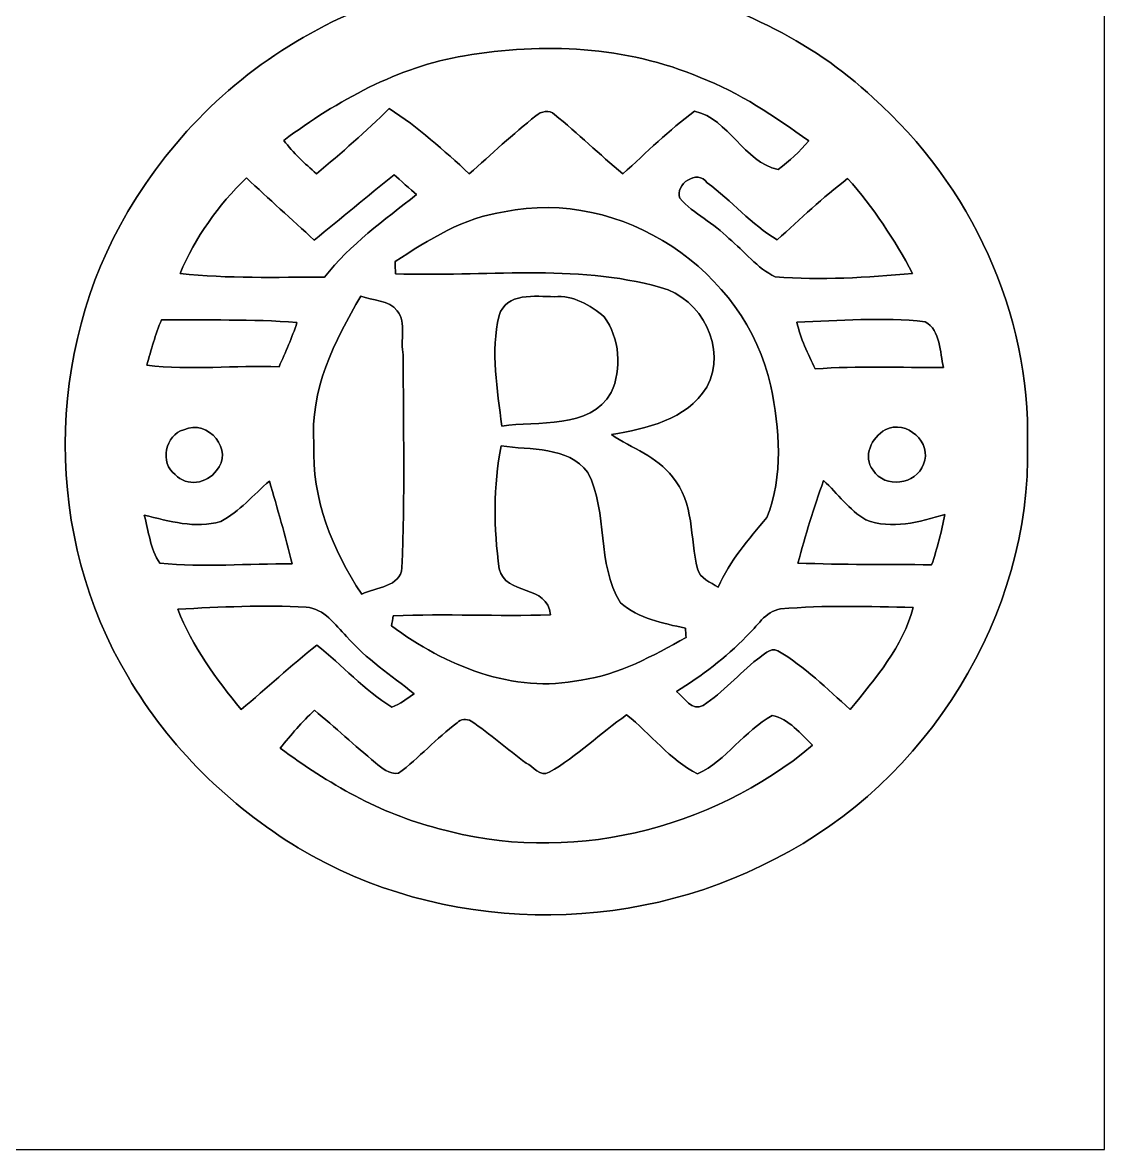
# Model space of a CAD drawing. Header units: centimetres. Extents: x -16.8 to 16.8, y -16.7 to 16.7.
# Drawn here: x 6.92 to 16.77, y -16.67 to -6.41 of the extents above; entities that cross this region are included whole.
import ezdxf

# ---------------------------------------------------------------- set-up
doc = ezdxf.new("R2010")
doc.units = ezdxf.units.CM
doc.header["$MEASUREMENT"] = 0
doc.layers.add('Layer 1', color=7, linetype='Continuous')

msp = doc.modelspace()

# ---------------------------------------------------------------- linework, layer by layer
at = {"layer": 'Layer 1', "color": 7}
for points, knots in [([(-16.77458, 16.66875), (-16.77458, 16.66875), (16.77458, 16.66875), (16.77458, 16.66875), (16.77458, 16.66875), (16.77458, 16.66875), (16.77458, -16.66875), (16.77458, -16.66875), (16.77458, -16.66875), (16.77458, -16.66875), (-16.77458, -16.66875), (-16.77458, -16.66875), (-16.77458, -16.66875), (-16.77458, -16.66875), (-16.77458, 16.66875), (-16.77458, 16.66875), (-16.77458, 16.66875), (-16.77458, 16.66875), (-16.77458, 16.66875), (-16.77458, 16.66875)], [0, 0, 0, 0, 0.16666667, 0.16666667, 0.16666667, 0.16666667, 0.33333333, 0.33333333, 0.33333333, 0.33333333, 0.5, 0.5, 0.5, 0.5, 0.66666667, 0.66666667, 0.66666667, 0.66666667, 1, 1, 1, 1]), ([(11.53407, -3.53025), (11.18094, -3.57858), (10.89272, -3.87526), (10.81405, -4.21675), (10.81405, -4.21675), (10.79288, -4.44571), (10.84192, -4.67501), (10.93752, -4.88244), (10.93752, -4.88244), (10.668, -5.2003), (10.81052, -5.64409), (10.77383, -6.02262), (10.77383, -6.02262), (10.38648, -6.17255), (9.9755, -6.26674), (9.61178, -6.47277), (9.61178, -6.47277), (8.896, -6.84918), (8.29204, -7.43303), (7.88388, -8.13117), (7.88388, -8.13117), (7.12541, -9.40364), (7.11906, -11.09486), (7.88494, -12.36557), (7.88494, -12.36557), (8.25676, -13.00621), (8.80392, -13.53679), (9.43328, -13.92273), (9.43328, -13.92273), (10.73326, -14.70448), (12.44, -14.73165), (13.77668, -14.02362), (13.77668, -14.02362), (15.15992, -13.3223), (16.11101, -11.80712), (16.07432, -10.24819), (16.07432, -10.24819), (16.10289, -9.05616), (15.55538, -7.88423), (14.66991, -7.09612), (14.66991, -7.09612), (14.09876, -6.55426), (13.36322, -6.23817), (12.61639, -6.02333), (12.61639, -6.02333), (12.61145, -5.68713), (12.61427, -5.34811), (12.54584, -5.01791), (12.54584, -5.01791), (12.48551, -4.72123), (12.59593, -4.42278), (12.55959, -4.12468), (12.55959, -4.12468), (12.42554, -3.71228), (11.96199, -3.43147), (11.53407, -3.53025), (11.53407, -3.53025), (11.53407, -3.53025), (11.53407, -3.53025), (11.53407, -3.53025)], [0, 0, 0, 0, 0.0625, 0.0625, 0.0625, 0.0625, 0.125, 0.125, 0.125, 0.125, 0.1875, 0.1875, 0.1875, 0.1875, 0.25, 0.25, 0.25, 0.25, 0.3125, 0.3125, 0.3125, 0.3125, 0.375, 0.375, 0.375, 0.375, 0.4375, 0.4375, 0.4375, 0.4375, 0.5, 0.5, 0.5, 0.5, 0.5625, 0.5625, 0.5625, 0.5625, 0.625, 0.625, 0.625, 0.625, 0.6875, 0.6875, 0.6875, 0.6875, 0.75, 0.75, 0.75, 0.75, 0.8125, 0.8125, 0.8125, 0.8125, 0.875, 0.875, 0.875, 0.875, 1, 1, 1, 1]), ([(10.94811, -6.7123), (11.66248, -6.59024), (12.41989, -6.62411), (13.09335, -6.90915), (13.09335, -6.90915), (13.45318, -7.04568), (13.77033, -7.26616), (14.08254, -7.487), (14.08254, -7.487), (13.99857, -7.58261), (13.90615, -7.67151), (13.80384, -7.747), (13.80384, -7.747), (13.48846, -7.67962), (13.35722, -7.28945), (13.04325, -7.21607), (13.04325, -7.21607), (12.81007, -7.38752), (12.60581, -7.59425), (12.3892, -7.78545), (12.3892, -7.78545), (12.17718, -7.61153), (11.98104, -7.41856), (11.76831, -7.24641), (11.76831, -7.24641), (11.71928, -7.19737), (11.64484, -7.21819), (11.59863, -7.2584), (11.59863, -7.2584), (11.38731, -7.42421), (11.19258, -7.60942), (10.99079, -7.78581), (10.99079, -7.78581), (10.76007, -7.57343), (10.52689, -7.36177), (10.26231, -7.19208), (10.26231, -7.19208), (10.05029, -7.39951), (9.82909, -7.59742), (9.60049, -7.78616), (9.60049, -7.78616), (9.49254, -7.69338), (9.38777, -7.59566), (9.30169, -7.48206), (9.30169, -7.48206), (9.79205, -7.12047), (10.33956, -6.81284), (10.94811, -6.7123)], [0, 0, 0, 0, 0.07692308, 0.07692308, 0.07692308, 0.07692308, 0.15384615, 0.15384615, 0.15384615, 0.15384615, 0.23076923, 0.23076923, 0.23076923, 0.23076923, 0.30769231, 0.30769231, 0.30769231, 0.30769231, 0.38461538, 0.38461538, 0.38461538, 0.38461538, 0.46153846, 0.46153846, 0.46153846, 0.46153846, 0.53846154, 0.53846154, 0.53846154, 0.53846154, 0.61538462, 0.61538462, 0.61538462, 0.61538462, 0.69230769, 0.69230769, 0.69230769, 0.69230769, 0.76923077, 0.76923077, 0.76923077, 0.76923077, 0.84615385, 0.84615385, 0.84615385, 0.84615385, 1, 1, 1, 1]), ([(9.57968, -8.38976), (9.82521, -8.19538), (10.06052, -7.9883), (10.30746, -7.79604), (10.30746, -7.79604), (10.35826, -7.84084), (10.45951, -7.93115), (10.51031, -7.97631), (10.51031, -7.97631), (10.21609, -8.2102), (9.90706, -8.42751), (9.67352, -8.72772), (9.67352, -8.72772), (9.23466, -8.72702), (8.7944, -8.74254), (8.35766, -8.6935), (8.35766, -8.6935), (8.49489, -8.36648), (8.70761, -8.07014), (8.96161, -7.82391), (8.96161, -7.82391), (9.16587, -8.01441), (9.37401, -8.20067), (9.57968, -8.38976)], [0, 0, 0, 0, 0.14285714, 0.14285714, 0.14285714, 0.14285714, 0.28571429, 0.28571429, 0.28571429, 0.28571429, 0.42857143, 0.42857143, 0.42857143, 0.42857143, 0.57142857, 0.57142857, 0.57142857, 0.57142857, 0.71428571, 0.71428571, 0.71428571, 0.71428571, 1, 1, 1, 1]), ([(12.90708, -8.00982), (12.86157, -7.88458), (13.06865, -7.73748), (13.15861, -7.868), (13.15861, -7.868), (13.37874, -8.0324), (13.55972, -8.24583), (13.79608, -8.38906), (13.79608, -8.38906), (14.00316, -8.19538), (14.21024, -8.00171), (14.43637, -7.83026), (14.43637, -7.83026), (14.67203, -8.08919), (14.86217, -8.38659), (15.02798, -8.69456), (15.02798, -8.69456), (14.61276, -8.7316), (14.19331, -8.75559), (13.77774, -8.72525), (13.77774, -8.72525), (13.61193, -8.64658), (13.49551, -8.49066), (13.35511, -8.37565), (13.35511, -8.37565), (13.21964, -8.2363), (13.0369, -8.15269), (12.90708, -8.00982)], [0, 0, 0, 0, 0.125, 0.125, 0.125, 0.125, 0.25, 0.25, 0.25, 0.25, 0.375, 0.375, 0.375, 0.375, 0.5, 0.5, 0.5, 0.5, 0.625, 0.625, 0.625, 0.625, 0.75, 0.75, 0.75, 0.75, 1, 1, 1, 1]), ([(11.31041, -8.13364), (12.37121, -7.90716), (13.50821, -8.66634), (13.73611, -9.71903), (13.73611, -9.71903), (13.81936, -10.10955), (13.85182, -10.53747), (13.70012, -10.91565), (13.70012, -10.91565), (13.53502, -11.11497), (13.36287, -11.30864), (13.25845, -11.5503), (13.25845, -11.5503), (13.19036, -11.50338), (13.08911, -11.47304), (13.07006, -11.38273), (13.07006, -11.38273), (12.99669, -11.10439), (13.04396, -10.7763), (12.84076, -10.54559), (12.84076, -10.54559), (12.70176, -10.3572), (12.47175, -10.28665), (12.28478, -10.16071), (12.28478, -10.16071), (12.60475, -10.1025), (12.96458, -10.03053), (13.15297, -9.72996), (13.15297, -9.72996), (13.34417, -9.37683), (13.10922, -8.92175), (12.7321, -8.82121), (12.7321, -8.82121), (11.94823, -8.59966), (11.12132, -8.72807), (10.31875, -8.69632), (10.31875, -8.69632), (10.3184, -8.66846), (10.31734, -8.61307), (10.31663, -8.5852), (10.31663, -8.5852), (10.62284, -8.38623), (10.93964, -8.18339), (11.31041, -8.13364)], [0, 0, 0, 0, 0.08333333, 0.08333333, 0.08333333, 0.08333333, 0.16666667, 0.16666667, 0.16666667, 0.16666667, 0.25, 0.25, 0.25, 0.25, 0.33333333, 0.33333333, 0.33333333, 0.33333333, 0.41666667, 0.41666667, 0.41666667, 0.41666667, 0.5, 0.5, 0.5, 0.5, 0.58333333, 0.58333333, 0.58333333, 0.58333333, 0.66666667, 0.66666667, 0.66666667, 0.66666667, 0.75, 0.75, 0.75, 0.75, 0.83333333, 0.83333333, 0.83333333, 0.83333333, 1, 1, 1, 1]), ([(10.00478, -8.89952), (10.1032, -8.94503), (10.26231, -8.93057), (10.33498, -9.03252), (10.33498, -9.03252), (10.42352, -9.14471), (10.35826, -9.30698), (10.39001, -9.43539), (10.39001, -9.43539), (10.38966, -10.08098), (10.40765, -10.72762), (10.37802, -11.37285), (10.37802, -11.37285), (10.36743, -11.54818), (10.13883, -11.54889), (10.01219, -11.61309), (10.01219, -11.61309), (9.74407, -11.21022), (9.55569, -10.74032), (9.57756, -10.2489), (9.57756, -10.2489), (9.53629, -9.75924), (9.76312, -9.30734), (10.00478, -8.89952)], [0, 0, 0, 0, 0.14285714, 0.14285714, 0.14285714, 0.14285714, 0.28571429, 0.28571429, 0.28571429, 0.28571429, 0.42857143, 0.42857143, 0.42857143, 0.42857143, 0.57142857, 0.57142857, 0.57142857, 0.57142857, 0.71428571, 0.71428571, 0.71428571, 0.71428571, 1, 1, 1, 1]), ([(11.26314, -9.07768), (11.32487, -8.86601), (11.59581, -8.90199), (11.76443, -8.90588), (11.76443, -8.90588), (11.93906, -8.88859), (12.09111, -8.98207), (12.22057, -9.0872), (12.22057, -9.0872), (12.35816, -9.27876), (12.38638, -9.56381), (12.28231, -9.77724), (12.28231, -9.77724), (12.09005, -10.1219), (11.61239, -10.03053), (11.28748, -10.08345), (11.28748, -10.08345), (11.24691, -9.75289), (11.1827, -9.4047), (11.26314, -9.07768)], [0, 0, 0, 0, 0.16666667, 0.16666667, 0.16666667, 0.16666667, 0.33333333, 0.33333333, 0.33333333, 0.33333333, 0.5, 0.5, 0.5, 0.5, 0.66666667, 0.66666667, 0.66666667, 0.66666667, 1, 1, 1, 1]), ([(8.18938, -9.11472), (8.60002, -9.12178), (9.01241, -9.10661), (9.42234, -9.14118), (9.42234, -9.14118), (9.37719, -9.27876), (9.31827, -9.4107), (9.25971, -9.54264), (9.25971, -9.54264), (8.85825, -9.53064), (8.45397, -9.57439), (8.05462, -9.52994), (8.05462, -9.52994), (8.09413, -9.38918), (8.13329, -9.24913), (8.18938, -9.11472)], [0, 0, 0, 0, 0.2, 0.2, 0.2, 0.2, 0.4, 0.4, 0.4, 0.4, 0.6, 0.6, 0.6, 0.6, 1, 1, 1, 1]), ([(13.97353, -9.13589), (14.36158, -9.12354), (14.75387, -9.09038), (15.14122, -9.13271), (15.14122, -9.13271), (15.28657, -9.2142), (15.27246, -9.41176), (15.30985, -9.54899), (15.30985, -9.54899), (14.91968, -9.55252), (14.5288, -9.53276), (14.14004, -9.56275), (14.14004, -9.56275), (14.07301, -9.42446), (14.0081, -9.28582), (13.97353, -9.13589)], [0, 0, 0, 0, 0.2, 0.2, 0.2, 0.2, 0.4, 0.4, 0.4, 0.4, 0.6, 0.6, 0.6, 0.6, 1, 1, 1, 1]), ([(8.39188, -10.11802), (8.61413, -10.00689), (8.85578, -10.31381), (8.68892, -10.48808), (8.68892, -10.48808), (8.60284, -10.60944), (8.41939, -10.63801), (8.31427, -10.52477), (8.31427, -10.52477), (8.17139, -10.42494), (8.22184, -10.15682), (8.39188, -10.11802)], [0, 0, 0, 0, 0.25, 0.25, 0.25, 0.25, 0.5, 0.5, 0.5, 0.5, 1, 1, 1, 1]), ([(14.77821, -10.11626), (14.97154, -10.01713), (15.21354, -10.23796), (15.12641, -10.43058), (15.12641, -10.43058), (15.06326, -10.61685), (14.77151, -10.65495), (14.66815, -10.48456), (14.66815, -10.48456), (14.56866, -10.35967), (14.65615, -10.18716), (14.77821, -10.11626)], [0, 0, 0, 0, 0.25, 0.25, 0.25, 0.25, 0.5, 0.5, 0.5, 0.5, 1, 1, 1, 1]), ([(11.28183, -10.2616), (11.54642, -10.3064), (11.88826, -10.26125), (12.07135, -10.50572), (12.07135, -10.50572), (12.25903, -10.87684), (12.1472, -11.33369), (12.36768, -11.69211), (12.36768, -11.69211), (12.53419, -11.83675), (12.75186, -11.87732), (12.96, -11.92318), (12.96, -11.92318), (12.96141, -11.94435), (12.96352, -11.98704), (12.96494, -12.0082), (12.96494, -12.0082), (12.66331, -12.17436), (12.35604, -12.34828), (12.00856, -12.3952), (12.00856, -12.3952), (11.39296, -12.52573), (10.77031, -12.26291), (10.28312, -11.90166), (10.28312, -11.90166), (10.28735, -11.87909), (10.29547, -11.83428), (10.2997, -11.81171), (10.2997, -11.81171), (10.77595, -11.78842), (11.25361, -11.81876), (11.73021, -11.80042), (11.73021, -11.80042), (11.70764, -11.52313), (11.31958, -11.6272), (11.26384, -11.38343), (11.26384, -11.38343), (11.21339, -11.01372), (11.20881, -10.62919), (11.28183, -10.2616)], [0, 0, 0, 0, 0.09090909, 0.09090909, 0.09090909, 0.09090909, 0.18181818, 0.18181818, 0.18181818, 0.18181818, 0.27272727, 0.27272727, 0.27272727, 0.27272727, 0.36363636, 0.36363636, 0.36363636, 0.36363636, 0.45454545, 0.45454545, 0.45454545, 0.45454545, 0.54545455, 0.54545455, 0.54545455, 0.54545455, 0.63636364, 0.63636364, 0.63636364, 0.63636364, 0.72727273, 0.72727273, 0.72727273, 0.72727273, 0.81818182, 0.81818182, 0.81818182, 0.81818182, 1, 1, 1, 1]), ([(8.72843, -10.95163), (8.89917, -10.86132), (9.02688, -10.70892), (9.17152, -10.58333), (9.17152, -10.58333), (9.24419, -10.83381), (9.31721, -11.08463), (9.3793, -11.33828), (9.3793, -11.33828), (8.97819, -11.33193), (8.57356, -11.37391), (8.17421, -11.33087), (8.17421, -11.33087), (8.08531, -11.20352), (8.07367, -11.04053), (8.03204, -10.89448), (8.03204, -10.89448), (8.25782, -10.9474), (8.49842, -11.02078), (8.72843, -10.95163)], [0, 0, 0, 0, 0.16666667, 0.16666667, 0.16666667, 0.16666667, 0.33333333, 0.33333333, 0.33333333, 0.33333333, 0.5, 0.5, 0.5, 0.5, 0.66666667, 0.66666667, 0.66666667, 0.66666667, 1, 1, 1, 1]), ([(14.21694, -10.57981), (14.34747, -10.69587), (14.44872, -10.84827), (14.60218, -10.93646), (14.60218, -10.93646), (14.8336, -11.02783), (15.09113, -10.95587), (15.32114, -10.88884), (15.32114, -10.88884), (15.2908, -11.04336), (15.25341, -11.19681), (15.20119, -11.34569), (15.20119, -11.34569), (14.79515, -11.34181), (14.38945, -11.34604), (13.98411, -11.33052), (13.98411, -11.33052), (14.05008, -11.07687), (14.12875, -10.8264), (14.21694, -10.57981)], [0, 0, 0, 0, 0.16666667, 0.16666667, 0.16666667, 0.16666667, 0.33333333, 0.33333333, 0.33333333, 0.33333333, 0.5, 0.5, 0.5, 0.5, 0.66666667, 0.66666667, 0.66666667, 0.66666667, 1, 1, 1, 1]), ([(8.33649, -11.74926), (8.72631, -11.73162), (9.11754, -11.70975), (9.50771, -11.73268), (9.50771, -11.73268), (9.67281, -11.74256), (9.76736, -11.8939), (9.87425, -11.99868), (9.87425, -11.99868), (10.05134, -12.20399), (10.27959, -12.35251), (10.4902, -12.52044), (10.4902, -12.52044), (10.42458, -12.56383), (10.36144, -12.61357), (10.287, -12.64179), (10.287, -12.64179), (10.03441, -12.48727), (9.83474, -12.26044), (9.60367, -12.07699), (9.60367, -12.07699), (9.36801, -12.26502), (9.14506, -12.46822), (8.9154, -12.66366), (8.9154, -12.66366), (8.68715, -12.38356), (8.46596, -12.09005), (8.33649, -11.74926)], [0, 0, 0, 0, 0.125, 0.125, 0.125, 0.125, 0.25, 0.25, 0.25, 0.25, 0.375, 0.375, 0.375, 0.375, 0.5, 0.5, 0.5, 0.5, 0.625, 0.625, 0.625, 0.625, 0.75, 0.75, 0.75, 0.75, 1, 1, 1, 1]), ([(13.82501, -11.74785), (14.22647, -11.71116), (14.63075, -11.72704), (15.03398, -11.73339), (15.03398, -11.73339), (14.93767, -12.09181), (14.69108, -12.38215), (14.46001, -12.66225), (14.46001, -12.66225), (14.24834, -12.47528), (14.04655, -12.27173), (13.80102, -12.12885), (13.80102, -12.12885), (13.7287, -12.09287), (13.66767, -12.17083), (13.61546, -12.20505), (13.61546, -12.20505), (13.44366, -12.33664), (13.30466, -12.50915), (13.12192, -12.62592), (13.12192, -12.62592), (13.01891, -12.68518), (12.94941, -12.55501), (12.87886, -12.50103), (12.87886, -12.50103), (13.10711, -12.35569), (13.32583, -12.19306), (13.51351, -11.99762), (13.51351, -11.99762), (13.61264, -11.91295), (13.68319, -11.76726), (13.82501, -11.74785)], [0, 0, 0, 0, 0.11111111, 0.11111111, 0.11111111, 0.11111111, 0.22222222, 0.22222222, 0.22222222, 0.22222222, 0.33333333, 0.33333333, 0.33333333, 0.33333333, 0.44444444, 0.44444444, 0.44444444, 0.44444444, 0.55555556, 0.55555556, 0.55555556, 0.55555556, 0.66666667, 0.66666667, 0.66666667, 0.66666667, 0.77777778, 0.77777778, 0.77777778, 0.77777778, 1, 1, 1, 1]), ([(9.5818, -12.67001), (9.76947, -12.82559), (9.94833, -12.99175), (10.13636, -13.14768), (10.13636, -13.14768), (10.19457, -13.19671), (10.26407, -13.25316), (10.34662, -13.24434), (10.34662, -13.24434), (10.535, -13.10393), (10.69164, -12.92578), (10.88002, -12.78537), (10.88002, -12.78537), (10.91318, -12.75151), (10.96716, -12.74374), (11.00808, -12.76985), (11.00808, -12.76985), (11.18376, -12.88415), (11.33828, -13.02879), (11.50902, -13.1512), (11.50902, -13.1512), (11.57323, -13.1826), (11.63779, -13.27856), (11.71857, -13.23516), (11.71857, -13.23516), (11.97469, -13.08982), (12.18318, -12.87956), (12.42413, -12.7127), (12.42413, -12.7127), (12.64214, -12.88556), (12.81818, -13.12369), (13.07077, -13.24892), (13.07077, -13.24892), (13.33359, -13.12545), (13.49446, -12.85734), (13.74987, -12.71764), (13.74987, -12.71764), (13.90191, -12.74762), (14.00881, -12.88591), (14.11781, -12.98963), (14.11781, -12.98963), (13.18789, -13.76715), (11.87732, -14.08148), (10.70575, -13.74528), (10.70575, -13.74528), (10.1794, -13.61334), (9.70351, -13.33535), (9.27029, -13.01538), (9.27029, -13.01538), (9.36731, -12.89403), (9.46891, -12.77655), (9.5818, -12.67001)], [0, 0, 0, 0, 0.07142857, 0.07142857, 0.07142857, 0.07142857, 0.14285714, 0.14285714, 0.14285714, 0.14285714, 0.21428571, 0.21428571, 0.21428571, 0.21428571, 0.28571429, 0.28571429, 0.28571429, 0.28571429, 0.35714286, 0.35714286, 0.35714286, 0.35714286, 0.42857143, 0.42857143, 0.42857143, 0.42857143, 0.5, 0.5, 0.5, 0.5, 0.57142857, 0.57142857, 0.57142857, 0.57142857, 0.64285714, 0.64285714, 0.64285714, 0.64285714, 0.71428571, 0.71428571, 0.71428571, 0.71428571, 0.78571429, 0.78571429, 0.78571429, 0.78571429, 0.85714286, 0.85714286, 0.85714286, 0.85714286, 1, 1, 1, 1])]:
    msp.add_open_spline(points, degree=3, knots=knots, dxfattribs=at)
at = {"layer": 'Layer 1', "color": 250}
for points, knots in [([(11.53407, -3.53025), (11.96199, -3.43147), (12.42554, -3.71228), (12.55959, -4.12468), (12.55959, -4.12468), (12.59593, -4.42278), (12.48551, -4.72123), (12.54584, -5.01791), (12.54584, -5.01791), (12.61427, -5.34811), (12.61145, -5.68713), (12.61639, -6.02333), (12.61639, -6.02333), (13.36322, -6.23817), (14.09876, -6.55426), (14.66991, -7.09612), (14.66991, -7.09612), (15.55538, -7.88423), (16.10289, -9.05616), (16.07432, -10.24819), (16.07432, -10.24819), (16.11101, -11.80712), (15.15992, -13.3223), (13.77668, -14.02362), (13.77668, -14.02362), (12.44, -14.73165), (10.73326, -14.70448), (9.43328, -13.92273), (9.43328, -13.92273), (8.80392, -13.53679), (8.25676, -13.00621), (7.88494, -12.36557), (7.88494, -12.36557), (7.11906, -11.09486), (7.12541, -9.40364), (7.88388, -8.13117), (7.88388, -8.13117), (8.29204, -7.43303), (8.896, -6.84918), (9.61178, -6.47277), (9.61178, -6.47277), (9.9755, -6.26674), (10.38648, -6.17255), (10.77383, -6.02262), (10.77383, -6.02262), (10.81052, -5.64409), (10.668, -5.2003), (10.93752, -4.88244), (10.93752, -4.88244), (10.84192, -4.67501), (10.79288, -4.44571), (10.81405, -4.21675), (10.81405, -4.21675), (10.89272, -3.87526), (11.18094, -3.57858), (11.53407, -3.53025), (11.53407, -3.53025), (11.53407, -3.53025), (11.53407, -3.53025), (11.53407, -3.53025)], [0, 0, 0, 0, 0.0625, 0.0625, 0.0625, 0.0625, 0.125, 0.125, 0.125, 0.125, 0.1875, 0.1875, 0.1875, 0.1875, 0.25, 0.25, 0.25, 0.25, 0.3125, 0.3125, 0.3125, 0.3125, 0.375, 0.375, 0.375, 0.375, 0.4375, 0.4375, 0.4375, 0.4375, 0.5, 0.5, 0.5, 0.5, 0.5625, 0.5625, 0.5625, 0.5625, 0.625, 0.625, 0.625, 0.625, 0.6875, 0.6875, 0.6875, 0.6875, 0.75, 0.75, 0.75, 0.75, 0.8125, 0.8125, 0.8125, 0.8125, 0.875, 0.875, 0.875, 0.875, 1, 1, 1, 1]), ([(10.94811, -6.7123), (10.33956, -6.81284), (9.79205, -7.12047), (9.30169, -7.48206), (9.30169, -7.48206), (9.38777, -7.59566), (9.49254, -7.69338), (9.60049, -7.78616), (9.60049, -7.78616), (9.82909, -7.59742), (10.05029, -7.39951), (10.26231, -7.19208), (10.26231, -7.19208), (10.52689, -7.36177), (10.76007, -7.57343), (10.99079, -7.78581), (10.99079, -7.78581), (11.19258, -7.60942), (11.38731, -7.42421), (11.59863, -7.2584), (11.59863, -7.2584), (11.64484, -7.21819), (11.71928, -7.19737), (11.76831, -7.24641), (11.76831, -7.24641), (11.98104, -7.41856), (12.17718, -7.61153), (12.3892, -7.78545), (12.3892, -7.78545), (12.60581, -7.59425), (12.81007, -7.38752), (13.04325, -7.21607), (13.04325, -7.21607), (13.35722, -7.28945), (13.48846, -7.67962), (13.80384, -7.747), (13.80384, -7.747), (13.90615, -7.67151), (13.99857, -7.58261), (14.08254, -7.487), (14.08254, -7.487), (13.77033, -7.26616), (13.45318, -7.04568), (13.09335, -6.90915), (13.09335, -6.90915), (12.41989, -6.62411), (11.66248, -6.59024), (10.94811, -6.7123), (10.94811, -6.7123), (10.94811, -6.7123), (10.94811, -6.7123), (10.94811, -6.7123)], [0, 0, 0, 0, 0.07142857, 0.07142857, 0.07142857, 0.07142857, 0.14285714, 0.14285714, 0.14285714, 0.14285714, 0.21428571, 0.21428571, 0.21428571, 0.21428571, 0.28571429, 0.28571429, 0.28571429, 0.28571429, 0.35714286, 0.35714286, 0.35714286, 0.35714286, 0.42857143, 0.42857143, 0.42857143, 0.42857143, 0.5, 0.5, 0.5, 0.5, 0.57142857, 0.57142857, 0.57142857, 0.57142857, 0.64285714, 0.64285714, 0.64285714, 0.64285714, 0.71428571, 0.71428571, 0.71428571, 0.71428571, 0.78571429, 0.78571429, 0.78571429, 0.78571429, 0.85714286, 0.85714286, 0.85714286, 0.85714286, 1, 1, 1, 1]), ([(9.57968, -8.38976), (9.37401, -8.20067), (9.16587, -8.01441), (8.96161, -7.82391), (8.96161, -7.82391), (8.70761, -8.07014), (8.49489, -8.36648), (8.35766, -8.6935), (8.35766, -8.6935), (8.7944, -8.74254), (9.23466, -8.72702), (9.67352, -8.72772), (9.67352, -8.72772), (9.90706, -8.42751), (10.21609, -8.2102), (10.51031, -7.97631), (10.51031, -7.97631), (10.45951, -7.93115), (10.35826, -7.84084), (10.30746, -7.79604), (10.30746, -7.79604), (10.06052, -7.9883), (9.82521, -8.19538), (9.57968, -8.38976), (9.57968, -8.38976), (9.57968, -8.38976), (9.57968, -8.38976), (9.57968, -8.38976)], [0, 0, 0, 0, 0.125, 0.125, 0.125, 0.125, 0.25, 0.25, 0.25, 0.25, 0.375, 0.375, 0.375, 0.375, 0.5, 0.5, 0.5, 0.5, 0.625, 0.625, 0.625, 0.625, 0.75, 0.75, 0.75, 0.75, 1, 1, 1, 1]), ([(12.90708, -8.00982), (13.0369, -8.15269), (13.21964, -8.2363), (13.35511, -8.37565), (13.35511, -8.37565), (13.49551, -8.49066), (13.61193, -8.64658), (13.77774, -8.72525), (13.77774, -8.72525), (14.19331, -8.75559), (14.61276, -8.7316), (15.02798, -8.69456), (15.02798, -8.69456), (14.86217, -8.38659), (14.67203, -8.08919), (14.43637, -7.83026), (14.43637, -7.83026), (14.21024, -8.00171), (14.00316, -8.19538), (13.79608, -8.38906), (13.79608, -8.38906), (13.55972, -8.24583), (13.37874, -8.0324), (13.15861, -7.868), (13.15861, -7.868), (13.06865, -7.73748), (12.86157, -7.88458), (12.90708, -8.00982), (12.90708, -8.00982), (12.90708, -8.00982), (12.90708, -8.00982), (12.90708, -8.00982)], [0, 0, 0, 0, 0.11111111, 0.11111111, 0.11111111, 0.11111111, 0.22222222, 0.22222222, 0.22222222, 0.22222222, 0.33333333, 0.33333333, 0.33333333, 0.33333333, 0.44444444, 0.44444444, 0.44444444, 0.44444444, 0.55555556, 0.55555556, 0.55555556, 0.55555556, 0.66666667, 0.66666667, 0.66666667, 0.66666667, 0.77777778, 0.77777778, 0.77777778, 0.77777778, 1, 1, 1, 1]), ([(11.31041, -8.13364), (10.93964, -8.18339), (10.62284, -8.38623), (10.31663, -8.5852), (10.31663, -8.5852), (10.31734, -8.61307), (10.3184, -8.66846), (10.31875, -8.69632), (10.31875, -8.69632), (11.12132, -8.72807), (11.94823, -8.59966), (12.7321, -8.82121), (12.7321, -8.82121), (13.10922, -8.92175), (13.34417, -9.37683), (13.15297, -9.72996), (13.15297, -9.72996), (12.96458, -10.03053), (12.60475, -10.1025), (12.28478, -10.16071), (12.28478, -10.16071), (12.47175, -10.28665), (12.70176, -10.3572), (12.84076, -10.54559), (12.84076, -10.54559), (13.04396, -10.7763), (12.99669, -11.10439), (13.07006, -11.38273), (13.07006, -11.38273), (13.08911, -11.47304), (13.19036, -11.50338), (13.25845, -11.5503), (13.25845, -11.5503), (13.36287, -11.30864), (13.53502, -11.11497), (13.70012, -10.91565), (13.70012, -10.91565), (13.85182, -10.53747), (13.81936, -10.10955), (13.73611, -9.71903), (13.73611, -9.71903), (13.50821, -8.66634), (12.37121, -7.90716), (11.31041, -8.13364), (11.31041, -8.13364), (11.31041, -8.13364), (11.31041, -8.13364), (11.31041, -8.13364)], [0, 0, 0, 0, 0.07692308, 0.07692308, 0.07692308, 0.07692308, 0.15384615, 0.15384615, 0.15384615, 0.15384615, 0.23076923, 0.23076923, 0.23076923, 0.23076923, 0.30769231, 0.30769231, 0.30769231, 0.30769231, 0.38461538, 0.38461538, 0.38461538, 0.38461538, 0.46153846, 0.46153846, 0.46153846, 0.46153846, 0.53846154, 0.53846154, 0.53846154, 0.53846154, 0.61538462, 0.61538462, 0.61538462, 0.61538462, 0.69230769, 0.69230769, 0.69230769, 0.69230769, 0.76923077, 0.76923077, 0.76923077, 0.76923077, 0.84615385, 0.84615385, 0.84615385, 0.84615385, 1, 1, 1, 1]), ([(10.00478, -8.89952), (9.76312, -9.30734), (9.53629, -9.75924), (9.57756, -10.2489), (9.57756, -10.2489), (9.55569, -10.74032), (9.74407, -11.21022), (10.01219, -11.61309), (10.01219, -11.61309), (10.13883, -11.54889), (10.36743, -11.54818), (10.37802, -11.37285), (10.37802, -11.37285), (10.40765, -10.72762), (10.38966, -10.08098), (10.39001, -9.43539), (10.39001, -9.43539), (10.35826, -9.30698), (10.42352, -9.14471), (10.33498, -9.03252), (10.33498, -9.03252), (10.26231, -8.93057), (10.1032, -8.94503), (10.00478, -8.89952), (10.00478, -8.89952), (10.00478, -8.89952), (10.00478, -8.89952), (10.00478, -8.89952)], [0, 0, 0, 0, 0.125, 0.125, 0.125, 0.125, 0.25, 0.25, 0.25, 0.25, 0.375, 0.375, 0.375, 0.375, 0.5, 0.5, 0.5, 0.5, 0.625, 0.625, 0.625, 0.625, 0.75, 0.75, 0.75, 0.75, 1, 1, 1, 1]), ([(11.26314, -9.07768), (11.1827, -9.4047), (11.24691, -9.75289), (11.28748, -10.08345), (11.28748, -10.08345), (11.61239, -10.03053), (12.09005, -10.1219), (12.28231, -9.77724), (12.28231, -9.77724), (12.38638, -9.56381), (12.35816, -9.27876), (12.22057, -9.0872), (12.22057, -9.0872), (12.09111, -8.98207), (11.93906, -8.88859), (11.76443, -8.90588), (11.76443, -8.90588), (11.59581, -8.90199), (11.32487, -8.86601), (11.26314, -9.07768), (11.26314, -9.07768), (11.26314, -9.07768), (11.26314, -9.07768), (11.26314, -9.07768)], [0, 0, 0, 0, 0.14285714, 0.14285714, 0.14285714, 0.14285714, 0.28571429, 0.28571429, 0.28571429, 0.28571429, 0.42857143, 0.42857143, 0.42857143, 0.42857143, 0.57142857, 0.57142857, 0.57142857, 0.57142857, 0.71428571, 0.71428571, 0.71428571, 0.71428571, 1, 1, 1, 1]), ([(8.18938, -9.11472), (8.13329, -9.24913), (8.09413, -9.38918), (8.05462, -9.52994), (8.05462, -9.52994), (8.45397, -9.57439), (8.85825, -9.53064), (9.25971, -9.54264), (9.25971, -9.54264), (9.31827, -9.4107), (9.37719, -9.27876), (9.42234, -9.14118), (9.42234, -9.14118), (9.01241, -9.10661), (8.60002, -9.12178), (8.18938, -9.11472), (8.18938, -9.11472), (8.18938, -9.11472), (8.18938, -9.11472), (8.18938, -9.11472)], [0, 0, 0, 0, 0.16666667, 0.16666667, 0.16666667, 0.16666667, 0.33333333, 0.33333333, 0.33333333, 0.33333333, 0.5, 0.5, 0.5, 0.5, 0.66666667, 0.66666667, 0.66666667, 0.66666667, 1, 1, 1, 1]), ([(13.97353, -9.13589), (14.0081, -9.28582), (14.07301, -9.42446), (14.14004, -9.56275), (14.14004, -9.56275), (14.5288, -9.53276), (14.91968, -9.55252), (15.30985, -9.54899), (15.30985, -9.54899), (15.27246, -9.41176), (15.28657, -9.2142), (15.14122, -9.13271), (15.14122, -9.13271), (14.75387, -9.09038), (14.36158, -9.12354), (13.97353, -9.13589), (13.97353, -9.13589), (13.97353, -9.13589), (13.97353, -9.13589), (13.97353, -9.13589)], [0, 0, 0, 0, 0.16666667, 0.16666667, 0.16666667, 0.16666667, 0.33333333, 0.33333333, 0.33333333, 0.33333333, 0.5, 0.5, 0.5, 0.5, 0.66666667, 0.66666667, 0.66666667, 0.66666667, 1, 1, 1, 1]), ([(8.39188, -10.11802), (8.22184, -10.15682), (8.17139, -10.42494), (8.31427, -10.52477), (8.31427, -10.52477), (8.41939, -10.63801), (8.60284, -10.60944), (8.68892, -10.48808), (8.68892, -10.48808), (8.85578, -10.31381), (8.61413, -10.00689), (8.39188, -10.11802), (8.39188, -10.11802), (8.39188, -10.11802), (8.39188, -10.11802), (8.39188, -10.11802)], [0, 0, 0, 0, 0.2, 0.2, 0.2, 0.2, 0.4, 0.4, 0.4, 0.4, 0.6, 0.6, 0.6, 0.6, 1, 1, 1, 1]), ([(14.77821, -10.11626), (14.65615, -10.18716), (14.56866, -10.35967), (14.66815, -10.48456), (14.66815, -10.48456), (14.77151, -10.65495), (15.06326, -10.61685), (15.12641, -10.43058), (15.12641, -10.43058), (15.21354, -10.23796), (14.97154, -10.01713), (14.77821, -10.11626), (14.77821, -10.11626), (14.77821, -10.11626), (14.77821, -10.11626), (14.77821, -10.11626)], [0, 0, 0, 0, 0.2, 0.2, 0.2, 0.2, 0.4, 0.4, 0.4, 0.4, 0.6, 0.6, 0.6, 0.6, 1, 1, 1, 1]), ([(11.28183, -10.2616), (11.20881, -10.62919), (11.21339, -11.01372), (11.26384, -11.38343), (11.26384, -11.38343), (11.31958, -11.6272), (11.70764, -11.52313), (11.73021, -11.80042), (11.73021, -11.80042), (11.25361, -11.81876), (10.77595, -11.78842), (10.2997, -11.81171), (10.2997, -11.81171), (10.29547, -11.83428), (10.28735, -11.87909), (10.28312, -11.90166), (10.28312, -11.90166), (10.77031, -12.26291), (11.39296, -12.52573), (12.00856, -12.3952), (12.00856, -12.3952), (12.35604, -12.34828), (12.66331, -12.17436), (12.96494, -12.0082), (12.96494, -12.0082), (12.96352, -11.98704), (12.96141, -11.94435), (12.96, -11.92318), (12.96, -11.92318), (12.75186, -11.87732), (12.53419, -11.83675), (12.36768, -11.69211), (12.36768, -11.69211), (12.1472, -11.33369), (12.25903, -10.87684), (12.07135, -10.50572), (12.07135, -10.50572), (11.88826, -10.26125), (11.54642, -10.3064), (11.28183, -10.2616), (11.28183, -10.2616), (11.28183, -10.2616), (11.28183, -10.2616), (11.28183, -10.2616)], [0, 0, 0, 0, 0.08333333, 0.08333333, 0.08333333, 0.08333333, 0.16666667, 0.16666667, 0.16666667, 0.16666667, 0.25, 0.25, 0.25, 0.25, 0.33333333, 0.33333333, 0.33333333, 0.33333333, 0.41666667, 0.41666667, 0.41666667, 0.41666667, 0.5, 0.5, 0.5, 0.5, 0.58333333, 0.58333333, 0.58333333, 0.58333333, 0.66666667, 0.66666667, 0.66666667, 0.66666667, 0.75, 0.75, 0.75, 0.75, 0.83333333, 0.83333333, 0.83333333, 0.83333333, 1, 1, 1, 1]), ([(8.72843, -10.95163), (8.49842, -11.02078), (8.25782, -10.9474), (8.03204, -10.89448), (8.03204, -10.89448), (8.07367, -11.04053), (8.08531, -11.20352), (8.17421, -11.33087), (8.17421, -11.33087), (8.57356, -11.37391), (8.97819, -11.33193), (9.3793, -11.33828), (9.3793, -11.33828), (9.31721, -11.08463), (9.24419, -10.83381), (9.17152, -10.58333), (9.17152, -10.58333), (9.02688, -10.70892), (8.89917, -10.86132), (8.72843, -10.95163), (8.72843, -10.95163), (8.72843, -10.95163), (8.72843, -10.95163), (8.72843, -10.95163)], [0, 0, 0, 0, 0.14285714, 0.14285714, 0.14285714, 0.14285714, 0.28571429, 0.28571429, 0.28571429, 0.28571429, 0.42857143, 0.42857143, 0.42857143, 0.42857143, 0.57142857, 0.57142857, 0.57142857, 0.57142857, 0.71428571, 0.71428571, 0.71428571, 0.71428571, 1, 1, 1, 1]), ([(14.21694, -10.57981), (14.12875, -10.8264), (14.05008, -11.07687), (13.98411, -11.33052), (13.98411, -11.33052), (14.38945, -11.34604), (14.79515, -11.34181), (15.20119, -11.34569), (15.20119, -11.34569), (15.25341, -11.19681), (15.2908, -11.04336), (15.32114, -10.88884), (15.32114, -10.88884), (15.09113, -10.95587), (14.8336, -11.02783), (14.60218, -10.93646), (14.60218, -10.93646), (14.44872, -10.84827), (14.34747, -10.69587), (14.21694, -10.57981), (14.21694, -10.57981), (14.21694, -10.57981), (14.21694, -10.57981), (14.21694, -10.57981)], [0, 0, 0, 0, 0.14285714, 0.14285714, 0.14285714, 0.14285714, 0.28571429, 0.28571429, 0.28571429, 0.28571429, 0.42857143, 0.42857143, 0.42857143, 0.42857143, 0.57142857, 0.57142857, 0.57142857, 0.57142857, 0.71428571, 0.71428571, 0.71428571, 0.71428571, 1, 1, 1, 1]), ([(8.33649, -11.74926), (8.46596, -12.09005), (8.68715, -12.38356), (8.9154, -12.66366), (8.9154, -12.66366), (9.14506, -12.46822), (9.36801, -12.26502), (9.60367, -12.07699), (9.60367, -12.07699), (9.83474, -12.26044), (10.03441, -12.48727), (10.287, -12.64179), (10.287, -12.64179), (10.36144, -12.61357), (10.42458, -12.56383), (10.4902, -12.52044), (10.4902, -12.52044), (10.27959, -12.35251), (10.05134, -12.20399), (9.87425, -11.99868), (9.87425, -11.99868), (9.76736, -11.8939), (9.67281, -11.74256), (9.50771, -11.73268), (9.50771, -11.73268), (9.11754, -11.70975), (8.72631, -11.73162), (8.33649, -11.74926), (8.33649, -11.74926), (8.33649, -11.74926), (8.33649, -11.74926), (8.33649, -11.74926)], [0, 0, 0, 0, 0.11111111, 0.11111111, 0.11111111, 0.11111111, 0.22222222, 0.22222222, 0.22222222, 0.22222222, 0.33333333, 0.33333333, 0.33333333, 0.33333333, 0.44444444, 0.44444444, 0.44444444, 0.44444444, 0.55555556, 0.55555556, 0.55555556, 0.55555556, 0.66666667, 0.66666667, 0.66666667, 0.66666667, 0.77777778, 0.77777778, 0.77777778, 0.77777778, 1, 1, 1, 1]), ([(13.82501, -11.74785), (13.68319, -11.76726), (13.61264, -11.91295), (13.51351, -11.99762), (13.51351, -11.99762), (13.32583, -12.19306), (13.10711, -12.35569), (12.87886, -12.50103), (12.87886, -12.50103), (12.94941, -12.55501), (13.01891, -12.68518), (13.12192, -12.62592), (13.12192, -12.62592), (13.30466, -12.50915), (13.44366, -12.33664), (13.61546, -12.20505), (13.61546, -12.20505), (13.66767, -12.17083), (13.7287, -12.09287), (13.80102, -12.12885), (13.80102, -12.12885), (14.04655, -12.27173), (14.24834, -12.47528), (14.46001, -12.66225), (14.46001, -12.66225), (14.69108, -12.38215), (14.93767, -12.09181), (15.03398, -11.73339), (15.03398, -11.73339), (14.63075, -11.72704), (14.22647, -11.71116), (13.82501, -11.74785), (13.82501, -11.74785), (13.82501, -11.74785), (13.82501, -11.74785), (13.82501, -11.74785)], [0, 0, 0, 0, 0.1, 0.1, 0.1, 0.1, 0.2, 0.2, 0.2, 0.2, 0.3, 0.3, 0.3, 0.3, 0.4, 0.4, 0.4, 0.4, 0.5, 0.5, 0.5, 0.5, 0.6, 0.6, 0.6, 0.6, 0.7, 0.7, 0.7, 0.7, 0.8, 0.8, 0.8, 0.8, 1, 1, 1, 1]), ([(9.5818, -12.67001), (9.46891, -12.77655), (9.36731, -12.89403), (9.27029, -13.01538), (9.27029, -13.01538), (9.70351, -13.33535), (10.1794, -13.61334), (10.70575, -13.74528), (10.70575, -13.74528), (11.87732, -14.08148), (13.18789, -13.76715), (14.11781, -12.98963), (14.11781, -12.98963), (14.00881, -12.88591), (13.90191, -12.74762), (13.74987, -12.71764), (13.74987, -12.71764), (13.49446, -12.85734), (13.33359, -13.12545), (13.07077, -13.24892), (13.07077, -13.24892), (12.81818, -13.12369), (12.64214, -12.88556), (12.42413, -12.7127), (12.42413, -12.7127), (12.18318, -12.87956), (11.97469, -13.08982), (11.71857, -13.23516), (11.71857, -13.23516), (11.63779, -13.27856), (11.57323, -13.1826), (11.50902, -13.1512), (11.50902, -13.1512), (11.33828, -13.02879), (11.18376, -12.88415), (11.00808, -12.76985), (11.00808, -12.76985), (10.96716, -12.74374), (10.91318, -12.75151), (10.88002, -12.78537), (10.88002, -12.78537), (10.69164, -12.92578), (10.535, -13.10393), (10.34662, -13.24434), (10.34662, -13.24434), (10.26407, -13.25316), (10.19457, -13.19671), (10.13636, -13.14768), (10.13636, -13.14768), (9.94833, -12.99175), (9.76947, -12.82559), (9.5818, -12.67001)], [0, 0, 0, 0, 0.07142857, 0.07142857, 0.07142857, 0.07142857, 0.14285714, 0.14285714, 0.14285714, 0.14285714, 0.21428571, 0.21428571, 0.21428571, 0.21428571, 0.28571429, 0.28571429, 0.28571429, 0.28571429, 0.35714286, 0.35714286, 0.35714286, 0.35714286, 0.42857143, 0.42857143, 0.42857143, 0.42857143, 0.5, 0.5, 0.5, 0.5, 0.57142857, 0.57142857, 0.57142857, 0.57142857, 0.64285714, 0.64285714, 0.64285714, 0.64285714, 0.71428571, 0.71428571, 0.71428571, 0.71428571, 0.78571429, 0.78571429, 0.78571429, 0.78571429, 0.85714286, 0.85714286, 0.85714286, 0.85714286, 1, 1, 1, 1])]:
    msp.add_open_spline(points, degree=3, knots=knots, dxfattribs=at)

doc.saveas('drawing.dxf')
